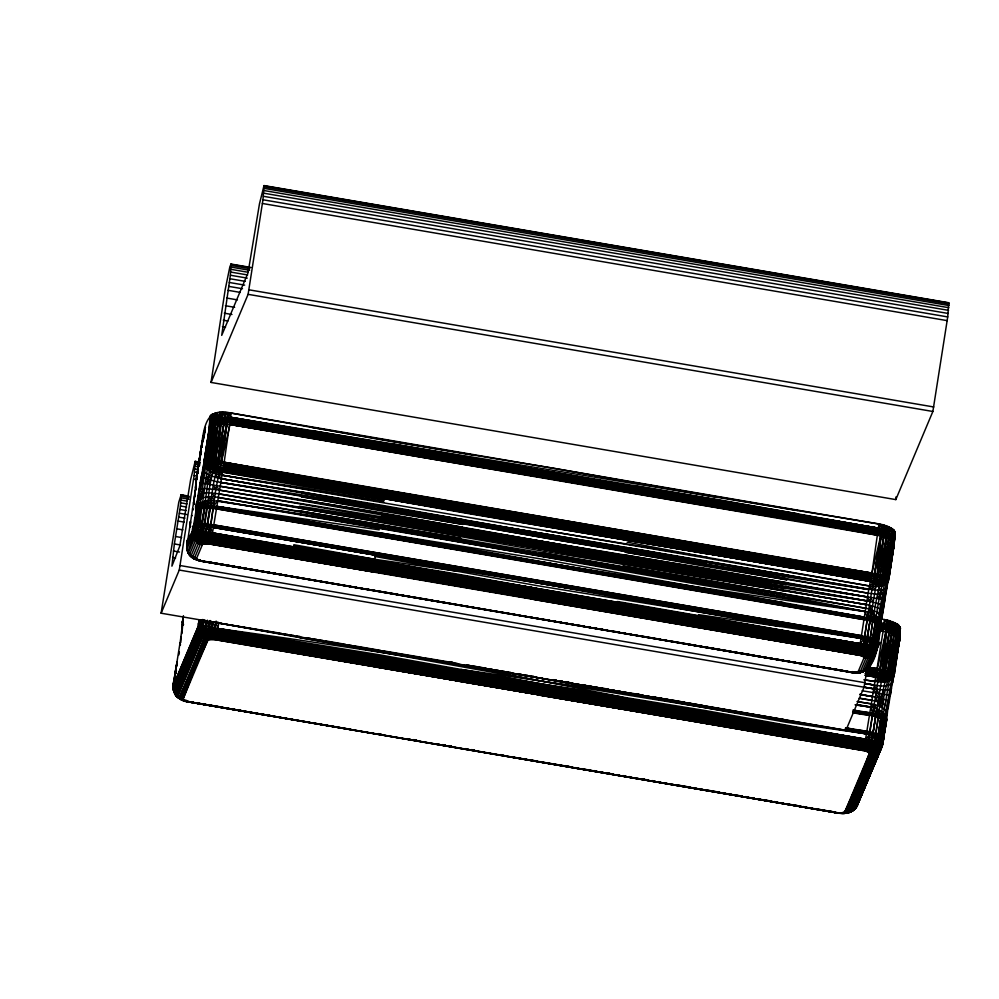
<?xml version="1.0" encoding="UTF-8"?>
<svg xmlns="http://www.w3.org/2000/svg" width="999" height="999" viewBox="0 0 999 999"><rect width="100%" height="100%" fill="white"/><g stroke="black" fill="none" stroke-linecap="round" stroke-linejoin="round"><path stroke-width="1.5" d="M180.444 645.054L180.082 642.644L173.988 680.494C169.73 691.233 178.396 701.498 189.098 702.072L836.85 812.899C843.905 814.41 854.844 813.149 857.641 804.557L882.542 744.255L886.088 723.326C889.41 707.829 866.732 706.231 856.867 704.745L870.616 707.167L872.751 713.423L868.618 741.171L864.235 750.711L214.41 639.035L208.878 638.811L205.757 639.822L198.214 653.783M199.151 620.816C197.602 625.849 196.728 632.205 200.712 636.438L208.454 639.76L202.797 637.524L199.313 632.866L198.526 623.738L199.151 620.816L201.174 619.867L199.35 627.322L200.424 632.767L203.684 637.262L208.391 639.785L215.447 639.697L458.541 680.756L215.622 639.21L863.198 750.524L864.672 744.605L878.933 748.189L880.631 749.163L855.706 808.004C851.747 813.149 843.755 814.347 838.149 812.711C844.829 814.435 853.196 812.786 856.83 806.368L882.267 746.003L885.926 722.302C877.759 713.498 862.874 715.958 852.696 712.337M784.053 728.983L864.934 743.318C867.844 745.179 884.377 744.355 880.231 749.612L855.706 808.004C852.06 812.075 845.604 814.197 840.359 812.886C846.465 814.185 853.621 811.987 856.83 806.368L882.542 744.255L622.664 698.276M196.091 486.725L196.179 479.782L196.091 483.978L195.979 481.231L201.099 447.889L205.432 427.16L201.249 447.065L196.204 479.682L195.779 490.272L195.966 481.406L201.249 447.065C204.37 423.601 207.005 407.505 231.181 413.087L883.191 524.812L891.245 528.009L893.98 530.194L894.967 532.392L893.955 545.766L894.967 532.392L894.093 545.067L889.01 577.734C888.698 587.362 876.435 587.162 869.48 585.976L221.728 475.149C214.71 473.676 201.848 470.042 204.258 460.576L211.738 414.46L211.101 424.313L209.191 428.608L204.246 460.576C207.043 467.919 215.247 470.654 222.377 472.065L384.153 500.549M784.752 593.906L622.814 566.196L703.845 579.607L868.83 608.878L876.997 612.112L881.468 616.433L880.619 627.971L880.044 624.725L877.359 621.99L872.951 619.605L864.46 617.207L216.533 507.567C209.84 506.893 201.236 505.219 196.004 510.551C192.695 497.402 208.054 495.279 217.907 497.39L622.464 568.731L703.608 581.331L784.527 595.604L865.209 611.538C872.951 612.587 883.603 618.256 880.706 627.609L878.371 642.532C876.348 655.769 870.853 674.999 854.07 672.627C848.163 671.74 857.017 673.214 858.328 671.316L863.973 657.904C877.771 661.887 889.185 614.747 869.217 667.407C864.897 673.064 856.93 673.526 850.474 672.24L201.186 561.213L196.316 559.44L194.705 557.604L200.349 544.193L206.194 543.144L372.028 571.653L210.04 544.068L202.859 544.218C194.043 542.12 191.696 531.468 195.767 524.238L199.713 494.293L205.319 463.399L204.246 460.601L206.643 464.922L219.905 470.054L384.39 499.413M695.991 626.823L859.989 655.369C865.696 651.348 867.107 643.468 867.607 636.962L871.365 613.249L868.83 608.878L881.33 532.654L881.805 524.475L881.605 529.945L891.907 539.822L894.13 544.105L877.547 640.883C876.423 655.282 870.004 676.972 851.772 672.427M864.235 750.711C871.041 749.375 872.302 738.348 873.001 732.604L876.785 708.89L874.237 704.507L887.524 620.179L881.268 619.005M899.55 640.309C900.349 630.294 888.935 625.349 881.006 623.301C888.211 623.076 892.994 629.145 896.453 634.652L890.971 671.653L897.502 634.577L897.564 624.225L887.524 620.179L887 625.574C890.771 630.694 899.774 634.14 899.362 641.395L900.361 627.909L897.564 624.225L896.677 633.653L888.86 671.078L894.442 673.114L892.382 683.141C884.664 688.96 873.613 684.203 865.009 683.603L874.187 685.114L879.083 693.706L883.016 703.521L876.972 742.894L879.52 741.208L881.43 737.137L899.175 637.474L899.038 625.449L898.201 635.514L890.971 671.653L889.959 672.552C887.512 682.767 883.74 692.744 883.016 703.521L887.661 706.693L888.086 708.678L899.624 638.885L899.525 640.571L899.362 641.395L900.361 627.909L899.525 640.571L888.548 701.061L882.217 744.168L875.386 762.324M894.779 533.429L893.955 545.766C895.279 537.45 884.914 533.104 878.258 531.967L554.158 478.171L230.282 422.764C223.589 421.965 214.348 421.366 209.89 427.385L205.569 460.252L203.908 464.735L204.246 460.601L193.606 525.374C189.71 533.628 194.168 544.243 204.083 543.856L199.313 540.097L196.653 531.992L199.625 523.776L215.11 413.136L209.528 460.352L216.983 467.707L303.771 483.891M894.068 544.443L889.01 577.784L884.54 575.724L871.927 573.114L224.163 462.287L207.492 460.239L213.237 413.736L207.492 460.239C197.203 460.589 220.929 467.819 223.301 467.407L547.327 521.965L876.635 578.995L884.315 579.258L888.898 578.321L894.068 544.443L893.98 530.194L885.551 576.011L884.552 576.91C879.932 591.683 877.597 607.255 875.174 622.714L872.739 638.498C872.901 645.566 869.904 654.595 862 656.043L859.989 655.369M843.193 813.411L841.383 812.899L844.817 811.9L871.203 753.708L875.124 751.248L875.024 748.313L870.753 743.019L871.927 740.359L881.243 682.155L886.475 629.87L880.381 628.683L883.428 629.208L864.709 744.417L867.095 745.042M864.16 679.944L881.243 682.155L883.89 678.958L892.332 630.494L891.92 621.465L892.856 627.347L898.288 634.765L899.6 639.198L899.974 626.698L899.624 638.935L899.537 637.287M869.217 667.407C865.259 671.877 858.428 673.925 852.834 672.24L859.227 672.627L862.387 671.316L868.031 657.904L863.236 654.932L862 656.043C870.778 657.642 875.798 646.765 874.699 639.273L877.359 621.99L876.46 616.033L872.127 640.471L865.546 652.085L861.2 655.731C868.693 653.383 870.029 644.38 870.179 637.674L872.951 619.605L871.365 613.249L867.244 636.875C865.646 642.482 860.788 647.052 860.489 653.284L859.028 655.132M870.341 665.771C867.332 670.916 860.663 673.676 854.882 672.315L856.692 672.827L861.375 671.653L857.604 672.727L853.858 672.302L860.439 672.377L864.347 670.804L869.992 657.392C880.169 652.846 874.175 650.586 867.144 649.512L865.409 647.564L875.836 586.525L880.943 535.963L881.068 534.228L878.258 531.967L392.582 447.752L230.494 421.141C223.252 420.079 212.238 420.604 209.191 428.608L210.015 416.271M790.134 564.16L385.015 496.353L873.588 580.294L875.898 582.042L875.836 586.525L878.483 583.329L879.719 579.22L886.937 534.865L887.05 526.036L887.112 532.405L892.881 539.135L894.117 544.942L894.692 531.306L893.955 545.766L894.142 544.805M204.533 461.95L207.742 465.01L204.258 460.576L209.49 427.947C211.613 420.529 220.754 417.732 227.71 418.069L228.259 412.662L227.173 422.352L217.57 464.535L217.682 466.246L222.677 470.629C438.311 509.24 654.907 542.357 870.441 581.443L872.814 583.254L880.968 583.029L886.875 580.931L889.01 577.684L888.81 578.733L888.186 579.457L885.988 579.108L882.429 576.573L882.404 575.187L889.297 536.351L889.31 526.985L888.898 532.817L891.27 538.036L883.453 575.449L882.429 576.573C877.746 590.709 875.074 605.756 872.826 620.666L870.604 637.799L878.408 642.419L875.973 652.372M886.2 717.045L883.291 740.896L877.347 741.033L874.475 742.332L878.046 717.369C879.944 701.548 884.127 685.988 887.811 670.829L894.704 631.98L894.48 622.502L895.179 629.233L897.614 633.703L889.659 629.258L880.606 627.072L883.653 627.597L883.428 629.208L880.381 628.696L883.428 629.208M214.473 639.547L215.072 629.345L213.049 622.165L199.013 621.016M866.058 670.354C873.7 672.352 888.136 673.463 894.255 674.15C885.539 679.095 874.587 674.412 865.434 673.763L876.148 675.511L878.62 677.472L878.109 682.017L881.305 677.672L876.46 673.863L865.708 672.027C874.625 672.402 886.001 677.634 894.417 673.401L899.475 640.072L894.43 673.351C888.336 682.017 873.451 675.561 865.134 675.274L875.836 677.085L878.221 678.883L881.255 679.045L883.553 669.904L889.347 632.467L889.872 626.635L889.048 620.566L889.872 626.635M270.042 715.871L187.387 701.61L181.756 699.849L176.885 696.578L176.161 694.817L194.268 650.624L181.381 678.995L199.5 634.815L209.053 639.572L203.821 637.225L198.376 629.12L199.862 620.317L198.951 624.075L199.35 627.322L379.782 656.555L784.602 725.986M875.861 583.416L878.146 574.275L883.94 536.838L884.527 525.199L884.477 531.006L889.447 535.202M851.46 797.352L864.61 768.256L869.417 753.296L874.3 752.384L878.695 749.824L880.856 747.227L880.743 743.793L876.523 748.838L872.726 751.373L868.531 752.247L865.346 750.986M526.411 616.745L202.722 561.413C198.014 560.501 191.558 559.178 189.673 554.22L195.305 540.809L198.489 543.356L202.859 544.218L197.19 541.97L193.656 537.262L192.757 533.478L193.744 525.187L199.625 523.776L210.614 524.413L861.613 635.714C866.533 637.674 880.643 637.125 877.746 645.504L863.448 644.28L698.151 616.957L374.275 561.55L536.363 588.336L779.195 630.357M466.396 507.904L214.847 463.936L211.988 460.576L215.547 422.427L216.908 419.38L217.32 412.699L214.635 421.303L221.029 422.352L214.748 460.889L217.57 464.535L213.262 485.089L206.106 531.743L207.967 543.793L206.656 540.434L206.393 533.204L204.495 526.111L207.317 507.929C208.729 495.154 209.328 481.58 214.136 469.667L222.502 412.337L221.503 418.531C215.784 417.969 210.577 423.301 209.191 428.608L210.652 415.322L209.94 426.398C214.398 419.83 223.364 418.506 230.682 419.68L554.695 473.826L797.552 515.859L878.433 530.506L887.087 533.591M364.697 589.048L200.674 560.664L193.419 557.991L189.211 554.682L186.713 548.376L187.487 539.91L186.713 548.376L188.274 553.196L192.645 557.854L200.449 560.926L445.442 602.847L365.984 589.048M861.962 672.015L856.58 672.165L861.987 672.14L867.257 669.467L873.451 655.406L872.502 654.557L858.915 650.686L211.201 539.672L206.681 536.388L205.881 533.141L210.864 505.769L210.964 500.262L208.329 496.878M199.35 627.322L197.914 627.122L173.364 685.489C172.265 691.783 176.561 699.075 183.354 699.437L189.348 701.723L351.186 729.645M177.285 663.436L176.498 666.233L176.985 662.25L173.202 688.973C175.499 695.991 182.043 700.736 189.211 701.997L836.962 812.824L675.137 784.914M293.431 546.928L455.519 573.801L536.363 588.336L192.507 531.48C186.139 540.209 183.079 554.045 194.93 559.09C200.062 558.578 190.597 558.791 191.146 555.619L196.778 542.22L203.371 544.018C198.214 542.432 194.905 537.062 194.905 531.793L197.39 523.951L211.313 426.161L218.194 424.063L230.02 424.488C446.353 458.891 661.525 500.212 878.034 533.578L889.023 537.537L883.453 575.449L888.623 538.773L877.784 535.302C662.437 495.005 445.442 464.085 230.282 422.764L227.347 420.766M204.258 460.576L205.894 460.239L211.738 414.46L210.102 425.999M894.342 673.738L892.606 672.165L898.75 636.488L899.038 625.449M199.625 523.776L200.062 503.221L204.92 501.136L210.964 500.262L379.732 525.924M209.003 543.906L209.503 533.678L207.642 526.535L193.594 525.424L194.218 524.862L194.905 531.793M857.716 801.598C857.966 810.514 846.915 815.109 839.335 812.824L844.105 813.323L845.853 812.437M161.114 613.211L179.271 570.054L194.131 475.487L195.18 461.313L190.659 479.52L179.82 545.978L171.915 566.158L174.363 543.943L180.444 506.006L181.119 494.83L178.759 502.26L161.114 613.211L866.595 733.903L882.779 737.587L883.803 738.149L882.267 746.003L857.666 803.733L858.203 801.173M211.039 382.442L248.102 294.33L262.962 199.763L264.011 185.589L259.478 203.784L248.052 272.752L221.716 335.377L230.369 275.237L231.044 264.061L229.87 266.758L225.2 289.523L211.039 382.442L895.803 499.6L932.866 411.476L947.726 316.92L948.775 302.747L264.011 185.589M889.035 577.484L888.473 578.059L887.199 576.535L893.343 540.859L892.307 536.688L885.551 576.011L891.108 540.334L889.297 536.351L891.395 537.062L891.245 528.009L889.322 533.141L893.855 540.284M899.974 626.698L899.362 641.395L900.186 629.058M862.899 656.48L863.798 657.18C872.277 656.43 877.172 648.139 876.423 640.122L882.904 599.525L887.437 578.858L893.768 541.845M193.107 509.989L192.607 508.528L191.571 515.422L192.183 515.696M204.395 461.638L201.648 476.486L205.956 478.746L217.12 481.78L868.094 593.194L879.857 594.442L885.851 593.543L887.249 586.488L886.15 588.411L882.954 589.71L875.112 590.197L872.701 586.388L873.213 581.83L870.753 579.882L627.797 538.523M860.339 672.265L855.793 672.265L860.364 671.49L866.008 658.079L870.853 655.544L871.765 650.711L870.728 648.751L871.94 645.391L872.127 640.471L213.649 526.161L202.085 524.762L194.405 524.999L193.606 525.374L192.782 531.543M880.793 621.415L877.746 645.504L878.221 641.595L872.127 640.471M620.691 707.717L863.536 749.512L866.608 750.162L867.169 751.573L872.327 748.8L877.347 741.033L881.867 711.65L882.754 717.619L880.094 734.902C878.071 740.309 880.956 745.991 878.833 751.011L852.159 811.088M198.526 623.738L201.436 624.987L202.797 619.58C199.4 626.51 200.986 637.824 209.778 639.447C205.357 637.537 202.747 632.417 203.034 627.722L205.856 635.701L210.052 639.41L203.821 637.225L198.589 633.004L174.038 691.37L175.137 694.243C174.887 697.602 186.875 699.1 181.431 699.687C174.825 697.077 171.778 689.397 173.701 682.729L173.551 687.275M212.537 472.39L211.838 465.971L219.792 412.437L216.908 419.38M894.23 543.044L894.692 531.306M214.897 630.893L298.226 645.941L703.159 714.747L298.551 644.18L379.558 657.829L460.427 672.227L217.407 631.306L199.438 629.17L197.79 629.095L173.227 687.474L198.014 631.081L202.547 635.913L210.901 639.348C205.182 635.576 205.032 627.335 206.643 621.366L204.857 620.279L199.538 620.966M218.406 461.388L225.337 412.412L224.575 418.106L221.815 417.557L218.581 419.355L227.173 422.352L227.01 424.063L221.478 461.85L215.784 489.535L210.502 526.96L209.266 532.355L206.781 533.266M883.291 740.896L882.679 744.292L857.641 804.557L856.268 807.254L852.559 810.439L857.117 805.556L882.267 746.003L870.753 743.019L870.803 741.583L875.211 735.564M873.451 655.406L876.498 648.463L876.023 641.495L879.869 619.53L880.044 624.725L872.826 620.666L864.285 618.381L540.496 562.375M857.304 701.498C866.795 703.721 878.446 703.159 885.888 710.564C889.172 710.813 883.99 735.389 886.575 718.955C885.401 727.372 887.324 720.029 882.754 717.619L889.235 680.881L890.908 676.598L882.879 671.415L886.35 631.593L889.372 630.756L894.43 633.179L894.492 634.69L897.789 637.062L899.475 639.997L893.743 672.627L894.442 673.114M883.803 738.149C873.226 731.505 857.592 730.856 845.616 727.722C856.193 731.73 870.404 729.008 879.982 735.788C880.344 742.769 875.374 750.149 868.531 752.247C876.098 754.233 883.778 744.854 881.43 737.137M187.575 551.573L192.507 557.704L196.828 558.803L191.308 556.356L188.449 552.584L194.093 539.173L198.014 541.683L204.87 543.756L200.899 540.084L198.813 533.903L200.1 532.38L201.636 525.774L204.408 507.954L215.559 424.525M894.117 544.942L894.167 543.831M873.588 580.294L884.065 580.382L888.86 578.533L885.501 580.968L877.472 575.786L880.943 535.963L883.965 535.114L877.559 574.15M193.706 525.387L193.656 531.655M181.955 633.666L183.404 615.709M195.816 483.978L201.286 447.427L198.776 465.996M182.305 624.575L182.68 620.329L181.955 628.408M212.175 639.348L210.027 635.876L209.016 628.446L211.526 627.372L212.437 622.077L210.052 620.591L211.663 628.821L214.198 630.794L216.109 621.316L214.198 630.794L214.41 639.035L863.348 750.099L866.283 751.26L870.454 748.263L874.787 740.734L878.471 717.544L876.785 708.89L871.927 740.359L868.618 741.171L870.753 743.019M195.042 558.503C198.938 558.329 187.987 555.344 187.7 552.01L193.182 537.375L196.703 540.359L205.782 543.718L202.135 538.786L200.387 530.506L201.249 525.736L199.076 523.813L199.525 507.442C192.62 513.798 196.279 506.431 200.062 503.221L198.252 508.079M876.797 650.574L859.677 646.927L857.804 654.882L210.04 544.068L212.275 534.14L536.263 588.948L863.311 645.554L866.52 644.73L866.857 639.323M205.095 462.587L204.82 460.364L884.552 576.91L888.298 578.995L894.068 544.355L892.794 539.885L893.431 540.209L893.98 530.194M219.792 412.437L219.43 418.269L221.129 412.362L221.815 417.557M716.932 497.265L555.069 468.494L393.057 441.845L231.181 413.087L224.163 462.287L212.275 534.14L778.745 632.829M846.066 727.672L845.891 730.369L864.048 687.212L867.132 668.831M884.34 619.53L883.653 627.597L880.594 627.085L883.653 627.597M895.803 499.6L895.978 496.903M210.327 461.563L211.988 460.576L217.607 424.175L215.509 423.451L209.528 460.352L208.441 461.226L216.808 469.218L215.434 473.538L217.819 478.022L868.094 593.194L871.927 573.114L878.945 523.901L230.906 417.357L222.165 417.507L223.901 412.35L224.837 417.095M195.767 524.238L196.878 509.715L198.264 504.645L193.544 528.446L209.266 532.355L293.331 547.539M214.136 469.667L215.434 473.538L217.133 470.779L226.773 424.051L221.116 420.954L214.885 420.554M868.83 608.878L863.448 644.28L862.237 646.94L209.328 535.239L214.211 500.324L211.426 496.79M194.318 501.86L193.956 504.47L194.455 495.941M879.307 745.029L881.243 741.295L885.264 715.159L885.439 720.341L875.324 715.309L852.884 711.113M218.007 464.635L221.041 423.851M210.652 415.322L209.553 427.41M888.623 538.773L890.708 540.034L884.54 575.724L884.552 576.91L886.188 577.172L887.199 576.535L892.631 541.695L892.806 529.083L892.856 537.649M183.279 619.73L182.592 624.949M881.892 617.919L881.755 619.355L885.851 593.543M887.299 713.548L887.162 714.984L888.548 701.061L878.408 697.727L859.964 694.33M180.819 642.444L180.944 636.525L179.982 643.818M856.093 805.481L855.082 808.353L853.621 809.202L855.169 807.604M870.067 618.556L868.381 612.25L863.311 645.554L860.489 653.284L861.837 655.319L866.008 658.079M292.158 553.596L206.481 539.185L198.813 533.903L197.265 524.662L195.342 524.375L196.803 509.502L197.802 508.429M175.774 672.677L176.236 665.971L173.888 686.4L173.888 680.993L176.174 666.183L173.888 686.4L173.888 680.993L173.514 684.54L176.336 666.832M194.992 496.865L195.167 490.334L193.494 503.221M209.528 460.352L213.224 425.224M195.467 487.824L195.729 485.414L194.955 492.395M879.982 625.224L880.619 626.048L881.168 623.326L880.619 627.971L878.92 624.063L878.983 613.486L892.394 541.421L890.758 534.665L881.605 529.945L554.782 472.764L225.037 417.095L226.798 412.512L227.884 417.033L230.819 418.406L878.433 530.506L883.965 535.114M182.218 625.998L180.782 638.161M188.449 552.584C185.502 549.925 187.637 537.45 187.587 541.233L191.571 515.422M187.213 542.145L186.713 548.376L187.55 550.786M205.057 463.061L204.658 466.371L206.144 464.46M210.739 460.452L215.035 424.662L213.224 423.626L211.101 424.313L213.237 413.736L212.6 422.465L211.638 423.564M186.738 546.89L192.382 533.478L196.803 533.741L200.387 530.506L201.948 525.811L204.72 507.942L204.92 501.136L202.285 506.493L199.525 507.442M784.44 726.922L622.564 698.888L877.347 741.033L881.867 711.65M857.279 672.002L863.036 671.753L867.806 668.818L893.743 672.627L899.5 638.074L899.337 636.276L899.5 638.074L896.677 633.653L897.789 637.062L890.908 676.598L888.71 678.134L881.255 679.045M211.313 426.161L206.918 460.227L205.432 460.714L211.738 467.27L209.503 467.232L207.73 469.567M871.977 659.303L871.628 662.05L877.272 648.638C873.738 655.856 867.694 661.45 866.17 669.954L861.325 672.065L857.791 671.803L863.91 671.228M880.619 627.996C879.02 621.066 868.83 622.352 864.285 618.381L216.346 508.791L204.008 508.004L201.723 506.668L202.298 502.035L200.2 507.13M215.722 461.014L220.479 423.888C212.637 419.405 209.89 427.535 215.11 413.136M454.645 578.583L211.713 537.15L192.607 535.452L193.656 537.262L197.839 540.197L206.793 543.718L204.683 540.247L202.859 532.729L207.829 500.536L205.007 505.993L202.285 506.493M883.153 741.133L886.088 723.326L882.217 744.168M182.68 620.329L183.341 625.149L182.455 621.99M205.569 460.252L209.89 427.385L211.114 426.311L205.894 460.239L209.94 427.31L209.191 428.608L209.89 427.385L204.57 460.589L209.503 466.121L207.742 465.946L205.944 467.994M200.986 454.57L201.386 451.523L200.836 454.657M210.514 508.066L210.964 500.262L207.642 505.769L205.007 505.993M293.007 549.338L454.87 577.422L212 535.676L859.752 646.503L868.094 593.194M886.026 723.601L886.375 720.828M196.965 479.433L197.365 476.448M197.777 473.464L198.376 468.981M196.653 531.992L196.029 529.358L200 508.516L204.283 506.106L204.72 507.942M207.48 620.391L205.794 626.136L205.819 629.695L213.911 636.301L621.428 704.67M205.719 628.034L214.423 636.363L216.259 636.813L863.948 747.914L866.408 750.112L865.209 750.948L867.631 748.663L869.904 744.255L867.844 742.457L874.237 704.507M175.974 673.538L176.398 670.454M190.497 521.653L190.322 526.785C188.436 524.238 191.633 517.22 189.997 525.649M176.985 662.25L176.373 666.52M195.966 481.406L196.154 483.229L196.204 479.682M179.42 673.376L197.79 629.095L201.461 634.402L211.838 639.348L200.599 632.754C197.652 629.932 201.748 621.615 199.138 620.916L198.951 624.075L199.8 620.629M782.741 734.989L215.821 638.548C208.267 636.101 198.626 629.295 204.857 620.279L202.772 621.028L203.634 629.495C208.054 631.805 210.777 637.187 216.046 637.687L378.122 664.822M196.791 479.133L197.215 476.173M197.627 473.214L198.264 468.781M198.676 465.821L201.199 448.076M883.178 630.931L880.119 630.406L894.03 634.402L888.86 671.078L868.156 667.182L877.322 668.743L882.292 672.989M197.839 473.514L198.277 470.554M198.913 466.096L199.338 463.136M199.763 460.164L201.261 449.787M615.297 612.075L859.59 654.008L858.765 655.069L860.501 652.197L858.915 650.686L777.959 636.763M883.303 582.504L883.84 585.239L885.164 581.843L887.1 580.257L882.329 577.946L878.146 574.275L883.553 536.688M879.994 669.218L886.35 631.593L880.506 669.318L882.467 671.34L882.716 673.039L889.859 677.734L892.507 675.886L887.736 673.576L883.553 669.904L889.372 630.756L886.737 628.284M196.99 502.197L201.261 475.849M188.386 701.548L188.124 701.485M372.802 568.843L210.889 541.033L203.709 534.453L203.696 532.829L206.106 531.743L210.29 506.868M466.246 508.753L223.301 467.407C439.523 502.622 654.982 542.307 871.365 576.523L884.477 578.096L888.935 577.41L886.188 577.172L888.935 578.109M886.013 722.727L886.575 718.955L886.063 721.827M894.13 544.105L894.043 542.844L888.336 576.997L887.624 577.41M192.57 509.215L193.594 502.047M866.995 620.179L297.565 520.979M192.382 533.478C194.705 539.697 202.347 541.221 207.829 543.781L196.004 537.1L192.757 533.478L193.044 531.58C196.066 537.824 203.833 541.57 210.414 542.919L453.359 584.365M207.492 460.239L212.849 425.387L213.199 424.413L214.348 424.85M193.119 528.109L194.455 525.299L196.878 509.715L199.862 507.879M203.696 532.829L201.561 523.738L204.52 506.993M215.247 462.45L217.77 461.288L224.076 422.215M226.773 424.051L221.104 463.499M876.885 577.36L874.425 575.274L880.943 535.963L874.587 573.588M865.409 647.564L863.311 645.554L869.192 646.728L871.94 645.391L875.499 622.889L874.1 614.522L869.367 605.244L380.806 518.681L299.613 506.243L623.214 563.511L866.183 604.62L218.431 493.793C211.863 493.294 203.247 491.021 197.914 495.891M888.336 576.997L893.343 540.859L893.83 541.321L893.393 538.873L889.447 534.128M896.115 635.664L889.947 671.365L889.959 672.552L893.705 674.625L894.305 673.95L891.595 672.802L892.606 672.165L898.026 637.325L897.502 634.577L898.288 634.765C897.239 629.382 892.032 626.236 887.224 624.587M893.743 672.627L898.75 636.488L899.237 636.95L898.263 633.291L896.815 631.755M183.254 616.858L183.054 623.001L182.492 621.653M884.839 599.712L882.679 613.049L882.754 612.087C880.119 607.504 874 606.693 869.367 605.244M857.342 804.145L855.956 806.817L857.342 804.145L856.58 805.119M877.472 641.42L876.61 648.488L873.163 655.019L868.031 657.904M876.26 640.034L876.485 641.658L878.358 642.569L878.221 641.595M881.642 745.741L882.866 737.05L881.892 737.287L881.243 741.295L877.621 744.58L878.695 749.824L850.836 811.388L845.803 813.198L842.282 812.849L845.716 813.223L851.335 811.45M227.01 424.063L220.941 461.763L218.394 463.024L220.767 465.184M882.954 669.78L888.96 632.33M193.719 533.528L194.53 528.858M178.908 654.869L179.37 652.01M873.064 638.623L874.575 640.159C875.461 647.165 870.716 653.234 865.084 656.755L863.423 656.818L866.957 655.182L869.992 657.392M870.728 648.751L869.192 646.728L873.9 647.802L875.836 645.666L876.485 641.658M217.77 461.288L224.001 423.851M871.652 574.8L709.64 547.527L304.97 477.197L224.163 462.287C439.885 500.412 656.281 534.727 871.652 574.8L304.87 477.834M375.537 554.183L864.31 637.512L870.029 638.798L870.241 640.034L869.38 645.104L866.27 646.116L869.58 653.296L867.419 656.905L863.973 657.904L869.779 656.93L873.75 653.221L874.912 651.773L873.9 647.802L877.184 648.638L875.948 650.212M888.573 577.097L894.167 544.542L892.906 538.386M211.988 460.576L218.194 424.063M620.367 708.778L539.323 695.104L863.348 750.099L215.622 639.21L218.843 623.076L281.543 633.416M456.368 568.843L375.374 555.144L374.662 559.265L293.581 546.091L455.369 574.637M201.186 448.052L205.282 430.931M211.139 638.761C207.093 633.666 207.755 626.198 210.052 620.591M876.423 640.122L878.92 624.063M883.803 713.336L884.49 720.616L881.817 735.751L883.678 737.299L882.866 737.05M887.649 576.685L893.968 543.231M893.044 672.315L899.025 638.698L899.525 639.722L899.175 637.474L899.375 638.861M202.135 446.603L202.023 447.252L202.322 445.492L201.348 447.102L202.285 445.979L201.423 446.778L205.245 428.309M199.937 624.5L199.975 631.006L205.856 635.701L213.174 639.41L211.776 634.802L211.663 628.821L214.673 627.984L541.67 684.577L865.646 739.385L869.505 734.415L866.807 732.617L845.429 728.92L869.717 733.141M881.168 623.326L877.547 640.883L876.323 640.846M885.476 670.304L892.045 631.855L886.912 626.835L880.781 625.611L883.84 626.136M880.069 574.662L886.687 537.874L886.637 536.226L884.252 533.628M875.786 620.991L877.522 623.913L874.699 639.273L878.645 624.625M872.589 714.597L869.854 712.836L853.046 709.989C862.062 713.373 875.361 710.726 882.666 718.456L880.094 734.902L881.817 735.751L885.301 721.353M379.345 658.978L217.32 631.73L214.735 632.404L198.014 631.081L173.464 689.46L191.696 644.18M887.199 576.535L893.531 542.882L890.708 540.034M872.751 713.423L873.788 707.879L871.053 703.858L857.292 701.573M892.606 672.165L898.938 638.523L898.201 635.514M202.872 620.279L203.009 619.555M872.639 649.238L872.389 654.495L865.946 657.667C860.052 657.092 873.663 657.042 873.875 653.284L873.725 647.764L872.639 649.238L871.59 647.265L874.113 645.579L876.023 641.495M213.174 460.701L220.479 423.888M886.975 587.499L888.536 577.572M882.716 673.039L882.142 676.211L884.839 678.845L884.202 682.005L881.243 682.155L880.843 679.045M863.223 645.529L862.911 647.077L866.383 650.873L874.849 653.995M882.067 594.43L878.795 586.376L879.432 583.216L876.735 580.581L877.06 575.711L875.099 573.688M876.498 648.463L878.396 642.519M871.815 656.543L868.306 654.333L858.653 651.86L211.438 538.561L454.383 579.895L211.438 538.561L193.182 537.375M373.376 566.271L778.196 635.664L292.37 552.547L616.383 607.305M535.314 593.968L862.474 648.526L867.144 649.512L868.306 654.333L865.609 657.18L869.18 656.368L870.741 652.072L868.393 646.553M875.836 586.525L876.31 580.556L873.913 578.658M881.243 682.155L881.705 676.186L876.76 672.152L866.096 670.179M297.515 649.425L378.496 663.211M174.026 681.718L173.976 680.531M212.662 622.115L211.526 627.372L201.436 624.987L200.999 620.941L202.66 620.292L202.385 619.655L199.862 620.941M878.146 574.275L886.213 537.662M883.553 669.904L891.608 633.291M187.4 540.309L187.437 541.271M872.951 619.605L874.1 614.522M878.358 715.234L879.507 710.152L880.743 717.382M202.922 441.421L204.283 435.477M224.575 418.106L230.494 421.141L878.258 531.967L554.27 477.36L878.034 533.578L230.02 424.488L221.478 461.85L223.901 463.986L871.927 573.114L874.425 575.274M297.29 650.449L216.296 636.663L208.142 628.334M880.718 535.914L871.927 573.114L790.858 559.89M886.125 631.543L877.322 668.743L868.143 667.245M888.473 580.307L888.111 581.793L888.061 579.919M883.89 678.958L884.202 682.005L889.235 680.881L892.594 678.771L893.88 675.948M877.359 621.99L878.408 617.707M887.112 532.405L888.898 532.817L886.987 531.368L888.223 526.498L889.322 533.141M203.496 627.772L205.794 626.136L207.168 620.379L209.016 628.446M868.83 746.665L868.531 747.789L870.391 751.41L869.005 752.609L870.554 752.584L871.34 749.675L869.142 746.728L866.682 746.228L540.659 689.859M892.382 683.141L892.656 682.117M208.529 626.748L209.89 621.74M884.053 720.254L880.094 734.902L878.471 734.253M204.495 526.111L203.122 531.118L201.036 532.492M882.542 744.255L880.469 748.963L875.374 752.984L848.875 811.9L843.431 813.223M458.591 680.581L863.536 749.512L215.959 638.049L213.911 636.301L210.027 635.876L200.712 636.438L176.161 694.817L174.763 693.781M620.579 708.116L539.522 694.567L782.429 736.088M881.33 743.943L883.029 737.699M185.939 682.966L181.206 698.201C178.559 699.912 172.715 691.72 176.536 694.73C174.4 695.629 178.272 697.427 179.333 697.352L180.569 699.138L183.729 699.787L180.519 699.3L182.405 699.35L181.905 698.426M870.803 741.583L869.904 744.255M884.477 531.006L886.7 531.206L884.39 529.932L885.826 525.599L886.987 531.368M877.06 645.641L878.158 642.295M882.467 741.27L883.578 737.924M209.191 428.608L210.589 425.911L212.2 425.674M173.651 688.835L174.176 692.332L173.601 688.736L174.038 691.37L198.589 633.004L204.433 632.792L216.833 634.19L621.628 703.733M208.928 543.394L197.153 535.452L195.03 533.603L195.629 531.88C199.313 536.388 204.807 540.734 210.889 541.033L534.627 597.027L210.652 542.057L201.761 541.296L196.778 542.22M880.231 749.612L877.197 752.147L869.367 753.533L846.852 812.075L844.442 813.111L843.069 812.761L848.476 812.724L854.295 809.402L880.231 749.612L879.282 750.249L869.142 746.728L869.38 745.504L865.072 742.557L622.302 700.287M217.607 424.175L218.157 422.764M866.483 768.219L848.875 811.9L844.292 812.399L851.16 811.737M851.41 797.364L863.685 768.169M862.125 782.442L850.836 811.388L844.667 812.125L850.836 811.388L854.295 809.402L879.282 750.249M857.254 796.678L874.812 753.209L874.3 752.384L865.421 749.1L782.904 734.352M189.847 526.248L190.634 526.498M311.825 431.868L716.795 499.4L881.593 528.871L883.191 524.812L884.215 529.87L881.605 529.945M859.315 648.776L861.4 649.787L863.735 654.083L862.699 656.368L864.123 656.206L864.659 653.171L861.825 648.401L859.677 646.927M853.396 797.464L871.203 753.708L869.929 752.147L865.971 750.661M621.266 705.431L865.833 748.263L867.02 749.45L866.608 750.162L873.426 753.508L846.852 812.075L844.817 811.9L859.128 782.891L871.403 753.696L874.812 753.209L848.875 811.9L873.426 753.508L876.523 750.399L876.011 747.177L871.665 741.745L874.787 740.734L877.522 736.101M859.003 795.828L870.604 766.957M855.356 797.227L873.426 753.508M861.85 782.554L867.631 768.031M873.163 765.222L878.833 751.011L866.258 747.302L297.665 648.738M852.472 671.578L851.91 672.539L850.361 672.302L526.66 616.683M871.702 766.37L854.295 809.402L878.833 751.011L866.87 779.957L873.513 764.872M860.589 794.68L877.896 751.348M859.202 795.666L877.197 752.147L875.374 752.984L857.429 796.578M875.836 645.666L877.372 641.945M881.243 741.295L882.779 737.587M855.706 808.004L879.445 750.499L867.969 778.795M201.249 447.065L201.286 447.427M856.83 806.368L882.679 744.28M229.733 412.849L227.972 417.033L231.181 413.087M297.315 650.299L863.948 747.914L874.063 750.699L876.51 752.547L852.659 810.551L847.814 812.649L843.78 812.599L846.053 812.674M877.197 752.147L852.659 810.551L878.059 751.648L865.746 780.781M186.975 548.863L192.607 535.452M207.655 543.256L204.096 542.307L198.489 543.356L192.844 556.768L194.068 558.553L197.228 559.203L195.255 559.265L194.031 558.716L195.28 558.516L194.718 557.567L191.358 556.918L190.572 554.495L191.508 556.693L195.28 558.516M198.489 543.356L202.485 544.492L196.703 558.116L193.344 557.917L190.26 555.781L193.419 557.991M173.227 687.474L197.79 629.095M869.367 753.533L844.817 811.9L871.403 753.696L846.852 812.075L872.976 753.283M862.786 792.07L881.368 747.989L880.469 748.963M196.204 508.041L196.965 506.268L196.928 509.39L198.177 508.578M866.558 780.207L872.851 765.484M879.832 670.903L880.506 669.318M866.782 768.156L873.026 753.596L865.671 768.268M864.922 781.355L871.278 766.62M874.2 764.085L880.631 749.163M173.364 685.489L197.914 627.122L198.376 629.12M863.111 782.192L869.517 767.482M870.092 767.269L850.836 811.388L875.374 752.984L874.712 752.884M195.854 510.839L196.803 509.502L195.854 510.814M853.496 797.439L859.939 782.841M860.139 782.791L873.026 753.596M858.104 782.804L871.203 753.708M880.481 614.934L882.254 611.063M885.888 710.564L887.661 706.693L887.424 700.449M207.268 526.485L207.655 524.063M870.416 618.668L870.079 620.953M875.823 714.297L875.486 716.583M894.704 631.98L896.802 632.692L892.519 628.046L893.243 621.965L894.729 628.771M202.859 561.138L850.624 671.965L688.648 644.318M857.117 805.556L857.641 804.557M188.823 683.99L181.206 698.201L205.757 639.822L207.979 640.034L194.468 669.268L183.154 699.038L180.145 699.1L177.672 696.403L180.145 699.1L185.951 700.873M201.249 525.736L201.773 524.75M201.423 446.778L201.91 445.891L201.486 446.466M884.752 599.75L215.784 489.535L204.283 488.474L201.398 493.693L202.872 497.814M217.245 466.146L217.42 467.832L219.905 470.054L218.531 474.463L221.029 478.671L875.112 590.197M881.455 747.527L882.192 746.191M877.347 741.033L879.807 736.675M871.94 645.391L874.4 641.046M838.398 813.124L846.827 812.849M189.71 525.399L189.885 525.924M209.528 427.547L211.114 426.311M209.952 427.048L209.503 427.809L210.552 426.71M894.854 629.757L895.616 623.051L896.715 630.881M207.642 505.769L210.864 505.769L214.211 500.324M210.002 426.523L210.639 425.512M892.594 678.771L892.282 676.56L894.255 674.15L890.571 677.472L891.158 679.932M878.983 613.486L881.205 609.989L880.394 604.145L869.954 601.448L219.655 486.201L381.768 512.949L786.213 584.615M898.838 635.839L898.476 633.766L899.262 635.913M184.365 699.974L183.192 700.449L179.42 698.538L184.503 700.961L186.963 700.636L187.675 701.798M866.52 644.73L869.804 639.934M872.252 734.939L868.855 739.897L865.434 740.596L460.314 672.876L541.246 686.925M186.413 700.511L186.95 701.51L182.829 700.361L187.687 701.698M210.864 505.769L213.749 505.981L217.457 500.711L865.658 608.204L217.907 497.39M201.673 446.84L202.285 445.979M876.36 752.235L877.796 749.362L875.574 744.08L878.233 743.181M200.075 482.567L205.107 483.603L208.304 479.557L210.265 484.552L867.419 597.015L869.954 601.448M196.016 510.464L196.803 509.502M213.474 422.14L217.32 412.699L215.871 420.554L218.893 418.444M867.469 669.13L871.153 663.973L867.469 669.13L863.173 671.34L867.132 668.606M187.387 701.61L186.651 701.111M865.246 669.305L864.285 670.429L866.071 669.842L864.834 670.853M854.957 671.815C854.807 673.388 851.822 672.027 853.221 672.589L859.365 671.84L853.034 672.577M205.956 478.746L209.128 475.187L217.819 478.022M880.718 745.441L881.905 744.093M888.186 579.457L886.875 580.931L887.187 583.141M872.701 586.388L875.436 583.404M848.838 811.413L847.876 812.249L849.662 811.937M545.604 530.569L707.704 557.492L869.48 585.976L872.814 583.254M889.122 677.097L887.524 678.408L882.467 674.662M196.803 533.741L201.124 534.14L202.859 532.729M885.751 584.303L885.501 580.968L882.117 582.779L877.06 579.033M878.221 678.883L874.887 681.605L864.197 679.72M842.994 813.011L838.261 813.024L841.658 813.398L843.643 812.487M203.409 625.536L200.986 627.497L202.959 629.432M210.714 425.124L213.199 424.413M203.634 629.495L205.482 628.009M839.722 813.174L839.185 812.824L840.721 812.899L836.85 812.899L189.023 701.922L269.98 715.646L196.628 702.896L199.688 703.371M195.342 524.375L194.455 524.687M201.723 506.668L199.975 507.217M198.951 489.298L204.283 488.474M879.432 583.216L881.455 581.855L884.452 582.092M884.839 678.845L886.862 677.484M841.008 812.911L839.535 813.161M897.302 635.464L896.515 635.963L889.947 671.365L887.824 672.202L891.383 674.737L893.593 675.087M891.907 539.822L891.108 540.334L884.54 575.724L882.429 576.573M201.898 560.951L198.002 560.377L195.916 558.753L196.703 559.865L199.463 560.289L196.353 559.765L197.752 559.54L194.93 559.09L191.97 556.98M850.361 672.302L855.843 672.727L859.365 671.84M188.262 551.386L188.274 553.196L189.673 554.22M200.1 532.38L201.124 534.14L203.709 534.453L205.881 533.141M209.041 630.069L211.276 628.771L211.601 630.406L214.598 633.828M215.434 473.538L219.181 471.366L217.233 469.355L216.983 467.707L209.578 464.985L204.458 461.226M876.473 583.404L881.455 581.855M881.892 679.033L884.39 677.684M212.7 461.988L214.748 460.889M199.076 523.813L197.477 524.65L197.39 523.951M203.709 534.453L206.706 534.852L209.053 533.616M863.173 671.34L866.071 669.842M201.636 560.901L197.565 560.227L197.964 559.665L192.932 557.942L197.864 559.39M204.695 506.043L204.845 506.955L207.155 505.819M873.351 583.279L875.898 582.042L878.983 582.055M878.758 678.908L881.305 677.672M195.305 540.809L206.656 540.434L208.878 542.682M859.565 672.09L866.17 669.954M190.047 554.133C187.899 555.032 191.783 556.843 192.844 556.768L193.531 557.792M194.455 525.299L195.667 524.775M889.959 672.552L891.595 671.827L898.625 637.137M884.552 576.91L886.2 576.198L893.218 541.495M893.93 673.214L893.019 673.039M201.561 523.738L197.377 525.387M880.057 576.198L882.404 575.187L886.687 537.874L889.023 537.537M885.464 671.827L887.811 670.829L892.095 633.503L894.43 633.179M201.96 523.738L202.085 524.762L204.383 523.826M174.563 690.297L173.676 690.421L173.202 687.112M207.455 506.818L210.24 505.756M197.265 524.662L195.592 525.299L196.029 529.358M210.477 505.756L210.689 506.893L213.449 505.944M194.093 539.173L206.481 539.185L210.414 542.919L858.403 652.884L866.957 655.182L866.383 650.873L864.235 650.361L778.396 634.652L292.757 550.611M214.385 637.424L216.259 636.813L702.285 719.068M696.515 624.962L615.521 611.213L777.409 639.135L534.29 598.326L210.652 542.057L858.403 652.884L860.501 652.197M210.614 524.413L207.829 525.299L210.202 526.91L699.312 610.239L537.524 581.568L375.437 554.832M198.114 509.078L204.008 508.004M208.878 541.783L210.864 541.183L615.846 609.865M880.244 736.8L881.568 736.4L881.593 737.187M874.837 641.171L876.16 640.771L876.185 641.558M535.077 595.092L858.953 650.499L861.4 649.787M875.648 735.664L877.721 735.064L877.809 736.176M870.241 640.034L872.327 639.435L872.402 640.534M873.213 743.543L876.148 742.707M704.72 705.868L784.128 719.617C595.666 687.537 407.355 654.357 217.894 628.558L215.072 629.345L217.407 631.306L298.326 645.429M864.123 656.206L865.559 655.806L865.546 652.085L862.474 648.526L862.237 646.94M864.385 638.836L867.07 638.086L867.207 639.385M869.779 734.477L872.477 733.728L872.614 735.027M862.387 671.316L858.178 671.528L864.347 670.804M213.399 508.366L216.533 507.567L864.46 617.207L540.958 558.965L213.749 505.981M218.007 622.065L213.049 622.165L211.526 627.372L214.673 627.984M872.739 640.621L874.575 640.159M878.146 736.251L881.667 735.664L881.892 737.287M209.503 533.678L212.487 532.929L860.251 643.756L864.098 638.786L861.413 636.987L213.649 526.161L210.901 524.45M187.163 701.248L185.864 701.36M200.674 560.664L199.763 560.389M867.432 639.435L870.029 638.798L872.327 639.435M872.839 735.064L875.436 734.427M206.393 533.204L206.706 534.852L209.166 536.75L211.913 536.101L454.945 577.047M621.828 702.759L864.709 744.417L867.482 743.78M889.347 632.467L892.045 631.855M883.94 536.838L886.637 536.226M212.437 423.064L215.509 423.451M867.282 620.254L869.929 619.68L867.631 617.869M872.676 715.883L875.324 715.309L873.026 713.498M536.013 590.322L860.039 644.967L863.448 644.28M621.128 706.018L864.01 747.627L866.258 747.302L867.631 748.663L867.919 751.91L869.155 751.76L868.243 747.727L864.672 744.605L216.958 633.591L214.735 632.404L298.226 645.941M878.471 717.544L880.481 717.257L880.581 718.356M873.064 621.902L875.087 621.628L875.174 622.714M227.71 418.069L230.682 419.68L878.571 529.233L881.518 528.846L880.381 524.175L878.658 528.184L716.658 501.261L392.919 443.993M845.004 812.999L840.359 812.886M211.351 425.087L212.849 425.387L208.779 460.302L206.681 460.914L216.096 470.417M214.173 468.319L211.738 468.531L209.952 471.053L211.776 476.248M209.053 538.186L211.551 537.962L697.589 620.017M199.912 559.915L198.302 560.039L200.474 560.039M195.941 559.29L195.292 559.315L196.516 559.49M875.499 622.889L878.845 623.239M702.821 716.508L297.989 647.14L867.844 742.457L870.379 742.944L870.254 744.33L873.963 749.325L873.663 751.897L871.203 753.421L869.305 752.946L872.127 752.347L872.826 750.187L869.717 745.579M620.779 707.404L215.821 638.548L865.009 749.799L865.796 750.611M880.906 718.518L884.252 718.868M896.453 634.652L894.03 634.402M889.085 539.06L891.046 539.035M198.801 560.514L200.15 560.514M882.929 719.555L884.165 719.555L884.202 720.379M877.522 623.913L878.77 623.925L878.795 624.737M851.91 672.539L857.154 671.89L850.299 672.165L769.305 658.116M881.73 736.475L882.954 736.513M866.682 746.228L783.316 732.567M882.392 707.742L878.408 697.727L873.488 688.835L864.322 687.262L882.679 689.959L889.235 689.897L891.433 688.636L890.246 695.341L862.137 690.759M214.198 639.51L213.986 638.274L210.989 637.986L203.883 638.985L179.333 697.352L192.545 668.593L203.883 638.985L200.712 636.438L194.942 651.385L181.993 679.807L193.656 649.812L174.937 693.181L199.5 634.815L205.07 634.315L214.498 635.164L297.552 649.263M214.498 635.164L459.702 675.948M208.953 539.51L373.314 566.545M875.898 582.042L465.397 513.086L384.54 498.688M858.328 671.316L860.364 671.49M838.561 813.024L840.309 813.198M865.421 749.1L539.685 694.03M208.391 639.785L203.883 638.985L207.73 640.334L183.179 698.713L177.859 697.514L175.187 693.568M867.344 617.794L865.209 611.538C648.226 581.755 432.467 543.831 216.696 506.381L379.208 529.832M855.281 704.957L870.616 707.167L855.319 704.682M455.994 571.053L374.662 559.265L293.818 544.717M698.551 614.672L861.2 638.261L213.436 527.447L861.413 636.987L213.649 526.161L210.502 526.96L212.487 532.929L455.319 574.937M460.926 669.43L623.576 693.031L704.657 706.193L785.514 720.729M785.651 719.892L866.595 733.903L785.276 722.102L466.408 664.959L469.468 665.446M207.642 526.535L210.202 526.91M206.706 534.852L209.328 535.239M868.793 589.497L220.342 482.38C436.938 515.222 653.096 551.086 868.793 589.497L706.33 564.572L544.218 537.787L382.455 509.153M216.433 485.639L219.018 490.034L866.782 600.861L704.395 575.973L299.338 508.091M859.914 694.605L872.177 696.49L859.952 694.392M859.327 698.363L874.774 700.886L883.016 703.521M221.728 475.149L302.934 487.849L383.828 502.085L221.728 475.149L219.705 471.516M541.558 554.457L622.689 567.07L541.783 552.797M303.534 485.027L222.377 472.065L219.905 470.054M783.815 730.194L864.934 743.318L217.32 631.73L867.844 742.457L865.434 740.596L217.682 629.77L865.184 741.97L217.407 631.306L865.072 742.557L622.077 701.473M223.901 463.986L304.97 477.197M709.914 545.829L547.777 519.393L386.039 490.422L709.777 546.678M385.314 494.68L628.558 534.328M546.715 525.249L870.441 581.443L222.677 470.629L871.066 578.234L790.284 563.311L385.614 492.982M546.865 524.475L222.989 469.055L465.859 510.814M627.959 537.699L871.066 578.234L223.301 467.407M627.647 539.298L546.553 526.036L384.852 497.152M541.333 556.118L703.383 583.004L865.209 611.538L703.084 585.252L379.508 527.584M459.702 547.227L297.652 520.379M783.578 602.634L621.528 575.786M618.369 596.228L375.137 556.518L536.838 585.601L861.2 638.261M778.071 636.226L859.19 649.387L211.713 537.15L859.477 647.976L616.808 605.132L778.82 632.454M867.869 668.943L877.047 670.441L867.906 668.756M299.688 637.612L542.719 678.483M217.894 628.558L380.07 654.894L541.783 683.965L703.958 710.301L865.646 739.385L217.894 628.558L215.909 622.589L461.638 665.322L622.864 697.14M866.595 733.903L542.245 681.231L218.843 623.076M312.125 427.46L474.063 455.169M636.001 482.879L797.939 510.576M473.851 458.379L311.913 430.669M797.726 513.786L635.789 486.088M716.595 501.848L392.582 447.752L554.383 476.56L716.458 503.171L230.494 421.141L716.358 503.896M797.552 515.859L554.557 475.099L392.719 446.441M716.258 504.67L230.682 419.68L878.433 530.506L311.7 433.054M301.91 492.982L464.023 519.78M625.786 548.389L787.911 575.199M463.336 523.464L301.223 496.703L382.105 511.038L463.161 524.413L301.398 495.766M787.212 578.883L625.099 552.122L705.981 566.445L787.037 579.82L625.274 551.173M462.649 527.285L300.711 499.575M786.538 582.692L624.587 554.982M380.806 518.681L704.994 572.19L867.419 597.015L705.644 568.356L381.443 514.872L542.894 545.442M866.782 600.861L218.431 493.793L542.045 550.998L785.152 591.221M883.978 624.862L880.918 624.338L887 625.574M374.013 562.999L617.207 602.946M535.876 591.083L211.913 536.101L859.477 647.976L373.464 565.821M616.67 605.869L697.752 619.155M871.578 700.249L859.377 698.089M854.407 711.4L869.679 714.01L854.407 711.425L869.679 714.01L872.402 715.808M284.603 633.928L287.662 634.427M290.721 634.939L293.768 635.439M296.828 635.938L299.887 636.45M845.604 727.809L867.007 731.343M845.391 729.083L866.807 732.617L845.416 728.958M460.726 670.566L298.676 643.468L784.49 726.585M221.029 478.671L383.141 505.494L706.68 562.712M460.414 541.858L298.476 514.148M784.302 597.265L622.352 569.567M621.44 576.386L459.503 548.676M454.745 578.059L373.701 564.597L859.477 647.976M372.902 568.443L858.915 650.686L211.164 539.86L453.971 581.855M208.903 540.721L291.696 555.581L858.653 651.86L211.164 539.86M615.571 610.988L372.415 570.404L534.29 598.326M372.202 571.128L777.085 640.297L858.178 653.733L860.052 653.184L860.901 655.631M621.79 702.934L459.765 675.674L864.672 744.605L621.603 703.845M459.54 676.723L621.59 703.933M540.484 690.721L702.509 717.994M878.433 530.506L554.47 475.824L230.682 419.68M311.438 435.202L473.376 462.912M635.314 490.609L797.264 518.319M473.214 464.11L311.276 436.413M797.09 519.53L635.152 491.82M304.832 478.046L466.77 505.756M628.708 533.454L790.646 561.163M385.477 493.831L709.49 548.389M628.334 535.601L871.365 576.523L547.627 520.254L223.601 465.696L871.365 576.523M303.921 483.104L465.934 510.414M222.677 470.629L708.416 554.108M465.709 511.6L627.722 538.911M303.609 484.665L465.621 511.988M789.51 567.395L546.403 526.76L303.684 484.278M293.207 548.189L779.257 630.044M374.15 562.225L455.144 575.886L293.269 547.839M779.095 630.956L617.095 603.596L698.026 617.632M703.246 714.31L784.252 727.946M460.177 673.576L622.202 700.836M379.121 660.164L864.709 744.417L217.12 632.792L784.115 728.646M378.933 661.101L459.965 674.65M864.01 747.627L216.558 635.489L864.36 746.128L216.958 633.591L864.934 743.318L217.12 632.792M621.865 702.559L459.852 675.224M378.271 664.223L459.29 677.859M621.341 705.069L702.384 718.618M621.191 705.756L702.222 719.355M702.072 719.992L297.003 651.585M539.997 692.806L621.041 706.355L540.109 692.357M620.916 706.867L378.022 665.272L863.735 748.788L377.922 665.671M458.803 679.857L539.835 693.468M296.603 653.009L215.684 639.023L377.722 666.37M701.872 720.791L863.948 747.914M377.659 666.608L458.678 680.282M377.435 667.282L458.466 680.956M458.379 681.193L620.441 708.578M202.747 703.895L205.794 704.407M208.853 704.919L222.602 707.242M225.662 707.754L228.709 708.266M231.768 708.778L234.827 709.302M237.874 709.814L240.934 710.326M260.801 713.673L263.848 714.198M266.908 714.71L269.967 715.222M756.043 798.875L837.1 812.549M311.775 432.417L878.658 528.184L230.906 417.357L797.589 515.534M797.614 515.247L635.651 487.837M459.453 548.975L297.515 521.266M783.341 604.383L621.403 576.685M702.21 591.608L378.334 536.188M881.006 623.289L884.065 623.801L885.951 619.83L887 624.5M294.593 540.172L456.531 567.882M618.468 595.591L780.406 623.289M780.256 624.25L618.319 596.54M698.251 616.346L860.251 643.756L617.457 601.51M778.533 633.99L535.689 592.045M697.252 621.678L778.233 635.451M211.201 539.672L373.201 567.107M292.095 553.858L454.033 581.568M292.033 554.158L616.046 608.965M615.971 609.278L777.909 636.975M615.696 610.476L777.709 637.861M210.652 542.057L777.522 638.661M534.527 597.464L291.583 556.018M777.459 638.923L534.415 597.902L696.291 625.824M861.837 655.319L210.215 543.593L858.178 653.733L210.414 542.919M372.152 571.291L453.146 585.064M534.09 599L777.035 640.471M533.916 599.475L857.804 654.882M234.578 566.445L208.616 562.025L356.818 587.487M237.637 566.97L240.697 567.494M243.744 568.006L246.803 568.531M249.862 569.055L257.505 570.354M260.552 570.866L263.611 571.391M266.671 571.915L269.718 572.427M272.777 572.951L275.836 573.476M278.883 573.988L281.943 574.512M359.865 587.999L362.924 588.523M202.535 561.338L283.491 575.062M365.971 588.948L369.018 589.472M372.078 589.997L375.137 590.509M378.184 591.033L398.052 594.417M401.111 594.929L404.158 595.454M407.217 595.978L410.277 596.49M413.324 597.015L433.191 600.399M436.238 600.911L439.298 601.435M442.357 601.96L445.404 602.472M491.246 610.451L446.953 602.934L526.398 616.57M494.305 610.976L497.352 611.488M500.412 612.012L520.267 615.384M523.326 615.896L526.386 616.42M529.433 616.92L532.492 617.444M535.539 617.956L538.598 618.481M541.658 618.993L549.288 620.304M552.347 620.816L555.407 621.341M558.466 621.865L561.513 622.377M564.572 622.901L567.632 623.426M570.679 623.938L573.738 624.462M576.798 624.987L584.427 626.286M590.546 627.322L587.487 626.798L590.546 627.459M593.593 627.847L596.653 628.359M599.712 628.883L602.759 629.407M527.922 616.833L543.194 619.43M546.253 619.942L549.313 620.466M552.36 620.978L584.44 626.423M593.606 627.984L607.355 630.319M695.953 645.404L669.979 640.946M699.013 645.928L702.072 646.44M705.119 646.965L731.093 651.385M734.153 651.91L737.212 652.422M740.259 652.946L754.008 655.282M757.067 655.806L760.127 656.331M763.174 656.842L766.233 657.367M527.947 617.007L783.054 660.451M786.113 660.963L812.075 665.384M815.134 665.896L818.181 666.42L815.122 665.771M821.24 666.932L847.202 671.34L833.453 668.918M688.411 644.567L769.355 658.366M383.891 650.973L422.102 657.442M425.149 657.954L457.242 663.373M472.527 665.958L486.288 668.281M489.335 668.806L492.395 669.318M495.454 669.842L498.513 670.354M501.56 670.866L504.62 671.39M507.679 671.902L510.739 672.414M518.381 673.713L521.428 674.225M524.487 674.75L527.547 675.262M530.606 675.774L533.666 676.298M565.759 681.718L568.806 682.23L565.734 681.805M298.838 642.557L460.776 670.267M622.727 697.976L784.652 725.674M298.614 643.806L460.614 671.178L298.726 643.169M541.433 685.876L865.434 740.596M298.064 646.74L460.077 674.113M621.977 702.01L783.978 729.37M297.889 647.614L378.896 661.338M297.827 647.951L378.808 661.725M864.709 744.417L621.753 703.121M459.153 678.471L864.185 746.915L216.596 635.314L864.422 745.816L702.422 718.418M702.484 718.144L459.49 676.96L540.397 691.108M216.296 636.663L864.185 746.915L216.558 635.489M539.984 692.844L215.959 638.049L296.84 652.235M296.94 651.86L215.959 638.049L863.698 748.888L216.259 636.813M620.816 707.28L701.798 721.091M701.735 721.34L863.698 748.888L216.046 637.687M215.684 639.023L620.629 707.941M539.56 694.442L863.536 749.512M215.447 639.697L539.41 694.867M782.367 736.288L863.348 750.099M178.996 698.289L183.317 699.387M271.516 715.908L309.702 722.377M312.749 722.901L350.936 729.37M436.488 743.706L439.548 744.23M442.594 744.755L445.654 745.266L442.594 744.63M448.713 745.791L451.76 746.315L448.713 745.679M465.509 748.651L468.568 749.175M471.628 749.687L474.675 750.212L471.628 749.625M500.649 754.632L503.708 755.157M517.457 757.766L520.516 758.291M523.563 758.803L526.623 759.327M529.682 759.839L537.312 761.151M540.372 761.663L543.431 762.187M546.478 762.712L549.537 763.224M552.597 763.748L555.656 764.272M558.703 764.784L561.763 765.309M564.822 765.833L572.452 767.132L540.384 761.837M575.511 767.644L578.571 768.169M584.677 769.205L581.618 768.693L593.856 770.903M587.737 769.73L590.784 770.254M593.843 770.766L596.903 771.29M599.949 771.815L603.009 772.327M606.068 772.851L613.711 774.15M616.758 774.675L619.817 775.187M622.877 775.711L625.923 776.235M632.042 777.272L628.983 776.598M635.089 777.796L638.149 778.196M641.208 778.833L648.838 780.132M654.957 781.168L651.897 780.656L654.957 781.143M661.063 782.217L658.004 781.643M664.123 782.729L667.17 783.241M670.229 783.765L673.289 784.29M189.023 701.922L537.337 761.313M575.524 767.794L578.571 768.318M512.912 757.342L835.251 812.487L755.793 798.701M264.211 185.889L948.975 303.047M264.285 186.838L949.05 303.996M264.236 188.399L949.013 305.557M264.086 190.547L948.85 307.704M263.811 193.207L948.575 310.352M263.436 196.303L948.201 313.461M262.962 199.763L947.726 316.92M262.4 203.484L947.177 320.629M231.044 264.061L250.999 267.47M230.744 264.323L249.638 267.607M231.281 265.484L249.7 268.644M231.219 267.133L249.638 270.292M231.044 269.355L247.939 272.24M230.757 272.078L247.652 274.962M230.369 275.237L247.252 278.122M229.882 278.733L245.23 281.356M229.32 282.48L244.668 285.115M228.684 286.376L242.507 288.736M249.038 289.822L933.803 406.98M228.009 290.297L240.297 292.407M248.102 294.33L932.866 411.476M226.673 298.039L237.425 299.875M225.424 305.731L234.64 307.305M224.288 313.174L231.955 314.498M223.289 320.217L227.897 321.004M222.452 326.673L225.524 327.197M881.518 531.206L878.571 529.233L230.819 418.406L473.713 460.127M878.034 533.578L230.282 422.764L877.784 535.302L230.02 424.488M195.18 461.313L199.788 462.112M195.379 461.625L199.987 462.412M195.454 462.562L200.062 463.349M195.417 464.135L200.025 464.922M222.989 469.055L870.753 579.882M195.255 466.271L198.326 466.795M194.98 468.931L198.052 469.455M194.605 472.028L197.677 472.552M194.131 475.487L197.203 476.011M193.581 479.208L196.653 479.732M217.457 500.711L865.209 611.538M181.119 494.83L188.799 496.141M180.831 495.092L185.439 495.879M181.306 495.217L188.973 496.528M181.356 496.253L189.036 497.564M181.306 497.902L188.986 499.213M181.131 500.124L187.275 501.173M216.696 506.381L864.46 617.207M864.285 618.381L216.533 507.567L702.384 590.384L378.833 532.667M180.844 502.847L186.988 503.896M216.346 508.791L864.098 619.617M180.444 506.006L186.588 507.055M179.97 509.502L186.101 510.551M179.395 513.249L187.075 514.56M178.771 517.145L184.915 518.194M178.097 521.066L184.241 522.127M212.275 534.14L860.039 644.967M176.761 528.808L182.904 529.857M212 535.676L859.752 646.503M211.913 536.101L697.602 619.904L616.633 606.031M535.452 593.269L211.551 537.962L209.166 536.75M616.296 607.742L778.258 635.352M211.438 538.561L859.19 649.387L211.551 537.962L292.445 552.185M696.715 624.15L777.672 638.024M210.864 541.183L858.653 651.86M175.512 536.5L181.643 537.549M696.078 626.535L857.979 654.407L777.085 640.297M615.084 612.762L696.028 626.71M210.215 543.593L857.979 654.407M174.363 543.943L180.507 545.004M173.364 550.986L179.508 552.035M866.071 670.329L876.76 672.152M611.937 630.968L619.567 632.28M622.627 632.804L625.686 633.329M628.733 633.865L631.793 634.39M634.852 634.914L637.899 635.439M640.958 635.963L660.814 639.372M663.873 639.897L666.932 640.421M769.292 657.891L772.339 658.416M775.399 658.94L783.041 660.252M786.088 660.776L789.148 661.301M792.207 661.825L795.266 662.349M798.313 662.874L801.373 663.398M804.432 663.935L812.062 665.247M821.228 666.82L824.287 667.344M827.347 667.869L830.394 668.393M865.146 675.249L875.836 677.085M172.54 557.442L175.612 557.966M180.207 565.559L864.972 682.717M179.271 570.054L864.048 687.212M852.609 712.362L869.505 715.247M541.296 686.638L703.221 714.46M217.32 631.73L865.072 742.557M702.547 717.831L783.491 731.78M216.596 635.314L864.36 746.128L216.833 634.19M701.61 721.778L782.554 735.689M413.574 739.635L416.633 740.172M564.822 765.646L567.869 766.171M593.843 770.629L596.903 771.166M599.949 771.69L603.009 772.215M609.128 773.263L606.068 772.739L609.128 773.151M622.877 775.624L625.923 776.148M644.255 779.307L641.208 778.783L644.255 779.245M676.348 784.814L690.097 787.187M693.144 787.712L696.203 788.236M699.263 788.76L702.309 789.285M705.369 789.809L719.118 792.17M722.177 792.694L725.224 793.218M728.283 793.743L731.343 794.267M734.39 794.792L742.032 796.116M745.092 796.64L748.139 797.165M751.198 797.689L754.257 798.213M757.304 798.738L760.364 799.262M763.423 799.787L771.053 801.098M780.219 802.672L783.278 803.196L780.219 802.759M789.385 804.257L786.338 803.733L800.087 806.168M792.444 804.782L800.087 806.093M809.252 807.667L812.299 808.191L809.252 807.729M818.418 809.24L815.359 808.715L835.226 812.187L827.584 810.813M821.465 809.764L824.525 810.289M674.812 784.727L742.032 796.265M745.092 796.79L754.257 798.363M757.304 798.825L771.053 801.186M716.658 501.261L878.571 529.233M628.184 536.451L790.047 564.585M709.04 550.936L385.164 495.529L708.578 553.346M304.308 481.043L789.734 566.221M547.027 523.638L708.89 551.76M627.572 539.685L789.435 567.782M783.466 603.496L621.64 574.937M459.59 548.089L297.764 519.517M213.848 524.9L861.613 635.714L864.31 637.512M294.43 541.133L375.374 555.144M617.157 603.259L698.101 617.257M534.752 596.515L696.64 624.437M291.808 555.144L858.403 652.884M291.696 555.581L777.297 639.56M291.646 555.794L453.521 583.728M865.771 672.002L876.46 673.863M449.662 661.713L452.722 662.25M553.521 679.695L556.58 680.219L553.508 679.732M559.627 680.756L562.687 681.281L559.615 680.819M582.542 684.715L585.589 685.252M588.648 685.776L591.695 686.301M594.755 686.837L597.814 687.362M600.861 687.886L608.503 689.21M611.55 689.747L614.61 690.272M617.669 690.796L620.716 691.333M623.776 691.857L626.823 692.382M629.882 692.919L643.631 695.292M646.678 695.828L649.737 696.353M652.784 696.877L703.184 705.606L687.924 702.896M307.53 637.774L310.577 638.299M313.636 638.823L316.695 639.36M319.742 639.884L322.802 640.409M325.849 640.946L345.704 644.38M348.763 644.904L351.823 645.441M354.87 645.966L380.831 650.461M703.146 714.847L784.09 728.795M541.196 687.137L703.109 715.047M379.258 659.44L460.214 673.388M783.928 729.645L541.133 687.524M298.127 646.478L460.027 674.375M540.821 689.098L702.684 717.145M702.035 720.142L782.966 734.14M378.434 733.641L381.493 734.178M407.455 738.686L410.514 739.21M413.574 739.747L416.633 740.271M513.236 757.142L594.155 771.091M454.458 579.545L535.377 593.668M453.296 584.552L534.19 598.663M379.22 659.627L460.127 673.838M625.961 547.489L787.736 576.098M302.085 492.082L463.848 520.691M381.118 516.783L785.589 588.411M454.695 578.321L535.589 592.569M697.19 621.952L858.953 650.499M615.908 609.565L696.778 623.863M865.034 683.503L874.187 685.114M864.335 687.212L873.488 688.835M636.038 693.706L639.085 694.243M652.822 696.678L655.881 697.215M658.928 697.764L661.987 698.301M665.034 698.838L668.081 699.375M671.141 699.924L684.877 702.359M565.721 681.905L573.351 683.254M576.411 683.791L579.457 684.34M582.517 684.877L623.713 692.182M378.721 662.175L459.602 676.448M459.353 677.572L540.247 691.795M536.151 589.547L697.889 618.406M466.62 506.618L709.19 550.087M537.312 582.854L779.869 626.473M210.265 484.552L205.107 483.603M627.06 542.132L707.704 557.492M859.59 654.008L862.786 654.807L860.951 651.048M214.847 463.936L204.533 460.801M206.731 639.21L202.185 637.849L177.635 696.216L178.272 697.664L181.543 699.088M200.349 544.193L202.335 544.705M884.49 720.616L886.026 721.678M221.503 418.531L224.35 419.318M886.475 629.87L889.372 630.756M886.912 626.835L894.854 630.831M881.593 528.871L884.39 529.932M191.146 555.619C189.086 556.018 187.587 550.986 189.373 554.457L190.684 555.494M880.394 604.145L883.715 606.455M863.423 749.849L864.597 750.336M205.319 463.399L206.169 463.761M883.715 581.468L879.719 579.22M204.845 506.955L206.843 507.929M214.073 638.985L204.433 632.792L199.513 627.335L199.613 629.183L201.486 631.043L210.989 637.986M221.029 422.352L223.564 423.851M210.689 506.893L213.099 508.329M204.658 524.962L207.03 526.448M881.18 716.633L882.754 717.619M202.085 524.762L204.021 526.048M201.124 534.14L206.368 537.812L206.793 539.223M864.784 636.326L867.07 638.086M870.191 731.955L872.477 733.728M879.595 672.602L882.042 674.612M870.629 618.743L872.826 620.666M876.036 714.372L878.233 716.295M876.011 733.428L877.721 735.064M892.519 628.046L890.184 625.774L890.521 621.003L892.394 626.985M873.376 619.792L875.087 621.628M878.783 715.434L880.481 717.257M884.327 719.692L886.088 722.265M181.756 699.113L182.43 699.874M196.116 481.031L196.378 482.092M211.975 493.031L214.66 496.953M187.587 541.233L188.212 542.195M179.345 697.327L180.02 698.376M869.48 585.976L872.002 589.947M174.862 693.93L177.635 696.216L202.185 637.849L209.89 636.987L213.936 637.362L214.373 638.324M213.262 485.089L215.784 489.535M187.175 549.837L186.701 546.515L187.275 550.024M870.604 597.564L873.001 602.085M875.374 697.077L879.994 706.493M198.401 627.21L199.438 629.17M174.625 683.279L174.026 682.142L174.363 683.328M194.068 531.705L195.03 533.603M891.308 535.239L892.219 537.225M182.767 623.064L182.517 621.49L183.466 624.575L182.467 621.815L182.642 623.813M878.034 590.247L881.205 599.275M885.926 722.302L885.376 720.853M887.524 620.179L889.797 625.574M877.272 594.33L879.058 598.95M882.679 689.959L884.465 694.58M897.552 632.042L898.313 634.015M211.014 480.344L209.128 475.187L203.621 471.64L202.485 469.33M881.93 694.168L883.703 699.1M873.788 707.879L875.474 714.185M893.431 538.948L894.192 543.568L894.117 542.045M898.838 634.577L899.275 636.425M875.399 648.176L875.836 650.162M199.713 494.293L200.674 498.626M204.733 621.178L205.794 626.136M199.338 525.549L200.387 530.506M187.025 543.956L187.4 545.804M216.808 469.218L217.133 470.779M877.134 574.063L877.472 575.786M888.71 678.134L889.235 680.881M882.554 669.705L882.879 671.415M880.968 583.029L881.493 585.938M886.375 678.658L886.9 681.58M202.66 620.292L202.772 621.028M872.651 732.504L872.839 733.803M867.244 636.875L867.432 638.174M893.868 540.796L894.093 542.445M872.452 638.398L872.602 639.51M192.507 531.48L192.757 533.478M899.45 638.473L899.562 639.46M877.859 734.028L877.996 735.152M891.245 528.009L892.144 536.413M878.483 583.329L878.795 586.376M897.564 624.225L898.263 633.291M886.026 722.127L886.101 723.239M173.564 688.648L173.676 690.421M893.468 675.549L893.518 677.434M880.619 626.498L880.706 627.609L880.619 626.498M870.841 663.561L868.581 667.769L870.841 663.561M199.151 654.208L187.837 683.728L181.206 698.201L205.757 639.822L199.151 654.208M460.876 538.498L298.938 510.789L460.876 538.498M876.148 675.511L865.384 673.701L876.148 675.511M193.581 702.347L190.522 701.835L193.581 702.372M877.047 670.441L867.881 668.868L877.047 670.441M777.172 802.147L774.113 801.623L777.172 802.234M806.193 807.142L803.134 806.618L806.193 807.204"/></g></svg>
